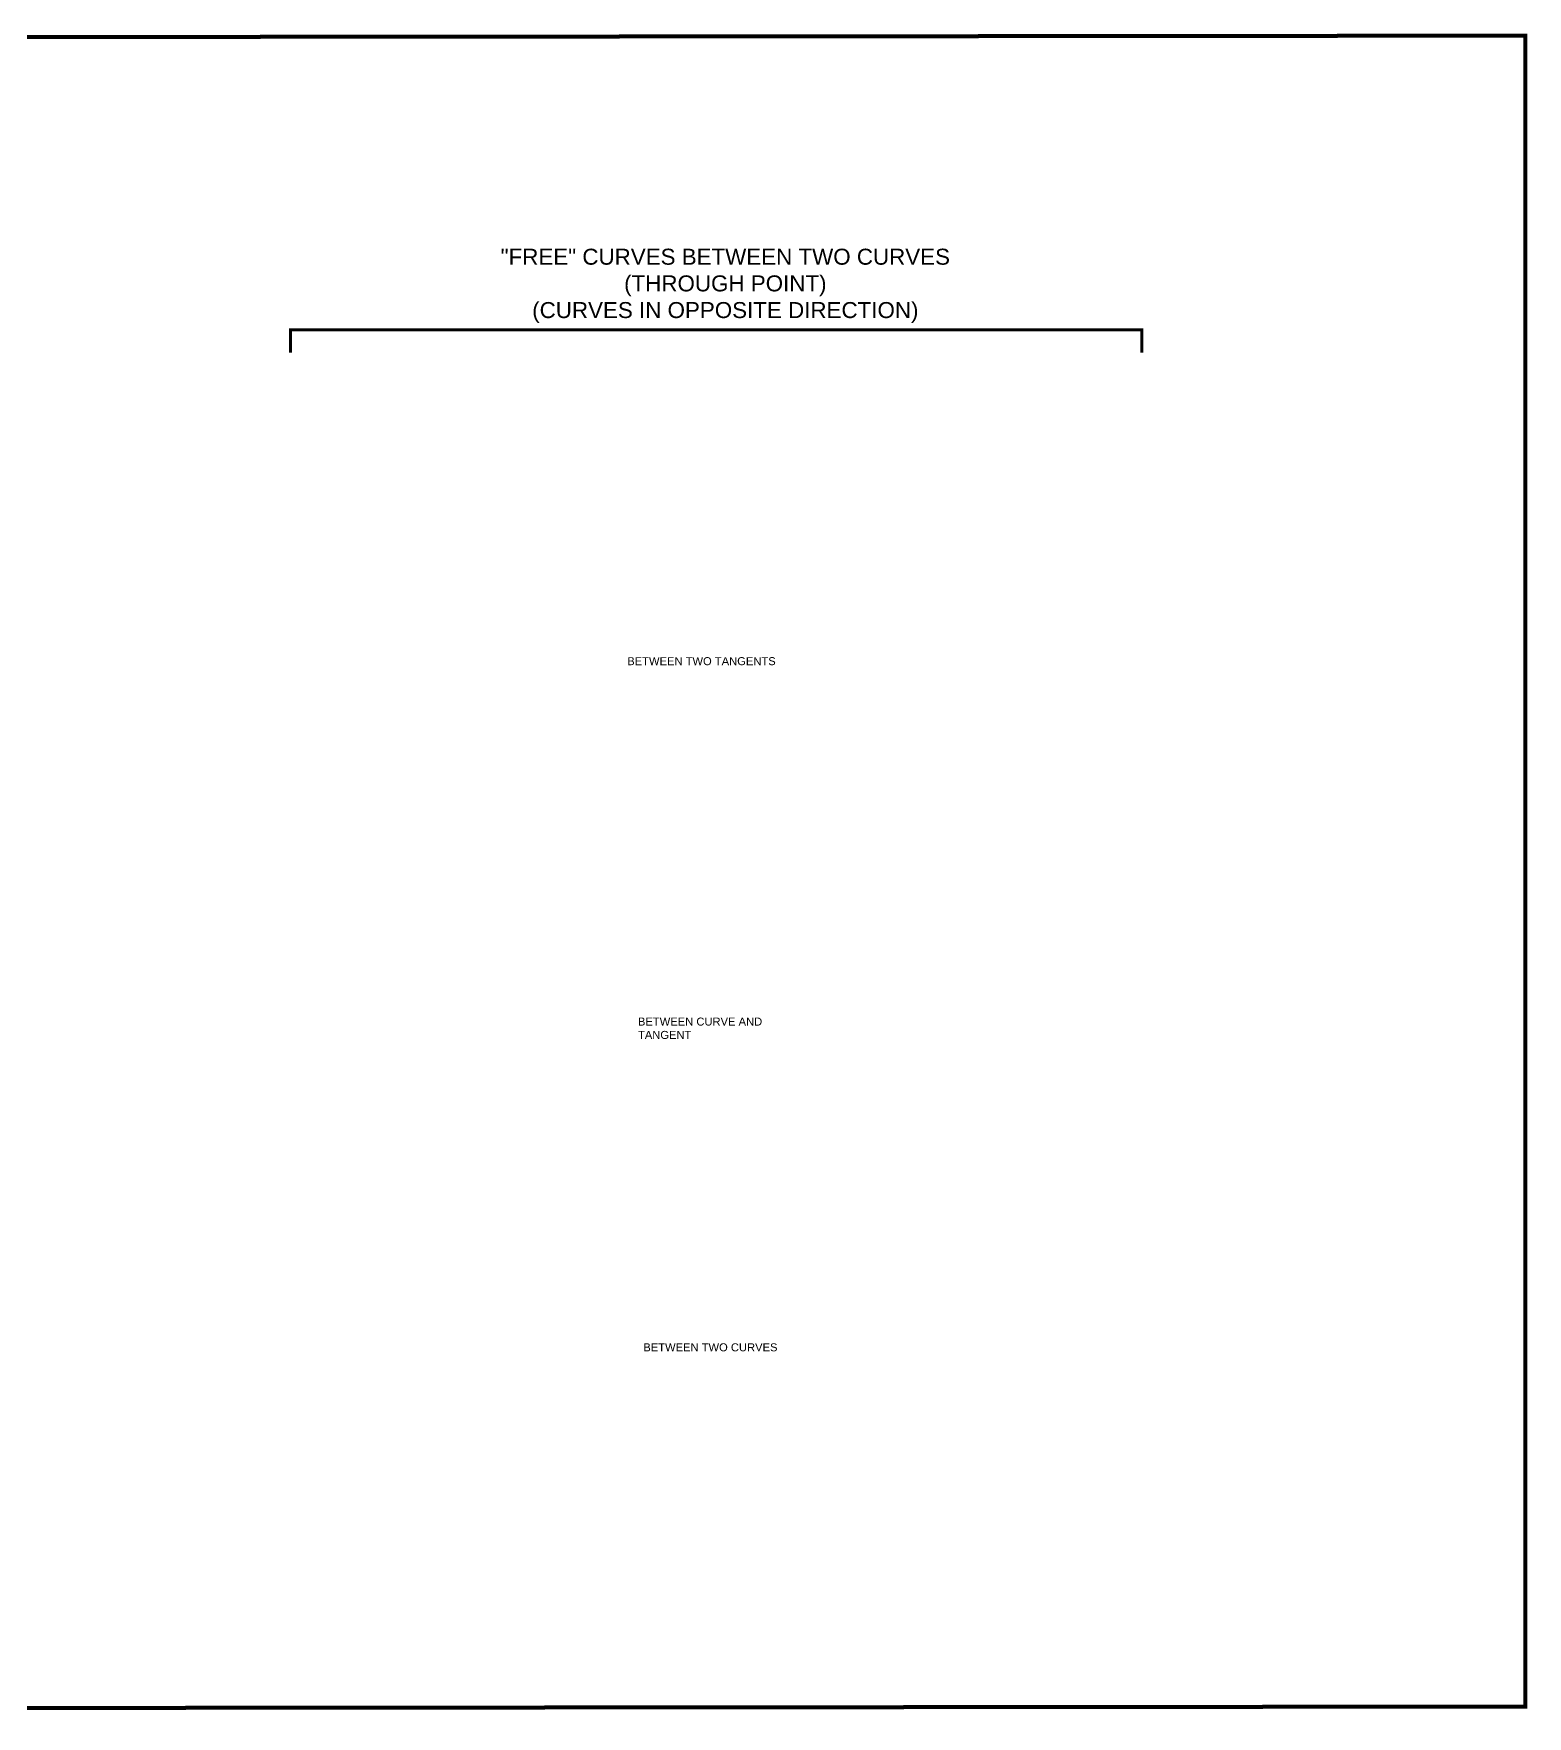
# Model space of a CAD drawing. Header units: feet. Extents: x -10 to 41795, y -4110 to 4302.
# Drawn here: x 34328 to 41795, y -4110 to 4302 of the extents above; entities that cross this region are included whole.
import ezdxf

# ---------------------------------------------------------------- set-up
doc = ezdxf.new("R2010")
doc.units = ezdxf.units.FT
doc.header["$LTSCALE"] = 10
doc.header["$MEASUREMENT"] = 0
doc.styles.get("Standard").update_dxf_attribs({"font": 'ARIAL.TTF'})

msp = doc.modelspace()

# ---------------------------------------------------------------- linework, layer by layer
at = {"const_width": 20}
msp.add_lwpolyline([(0, -4100.2), (41784.6, -4061.4), (41784.6, 4292), (0, 4253.2)], close=True, dxfattribs=at)
at = {"const_width": 15}
msp.add_lwpolyline([(39867.8, 2707.6), (39867.8, 2820.8), (35611.6, 2820.8), (35611.6, 2707.6)], dxfattribs=at)

# ---------------------------------------------------------------- texts
for s, insert, char_height, width, attachment_point in [('{\\fArial|b0|i0|c238|p34;"FREE" CURVES BETWEEN \\fArial|b0|i0|c0|p34;TWO \\fArial|b0|i0|c238|p34;CURVE\\fArial|b0|i0|c0|p34;S\\P(THROUGH POINT)\\P(CURVES IN OPPOSITE DIRECTION)\\fArial|b0|i0|c238|p34;}', (37785.7, 3226.9), 80, 2408.371, 2), ('{\\fArial|b0|i0|c0|p34;BETWEEN TWO TANGENTS\\fArial|b0|i0|c238|p34;}', (37295.6, 1184.9), 40, 812.151, 1), ('{\\fArial|b0|i0|c0|p34;BETWEEN CURVE AND TANGENT\\fArial|b0|i0|c238|p34;}', (37349.1, -616.9), 40, 812.151, 1), ('{\\fArial|b0|i0|c0|p34;BETWEEN TWO CURVES\\fArial|b0|i0|c238|p34;}', (37375.8, -2245.3), 40, 812.151, 1)]:
    msp.add_mtext(s, dxfattribs=dict(insert=insert, char_height=char_height, width=width, attachment_point=attachment_point))

doc.saveas('drawing.dxf')
